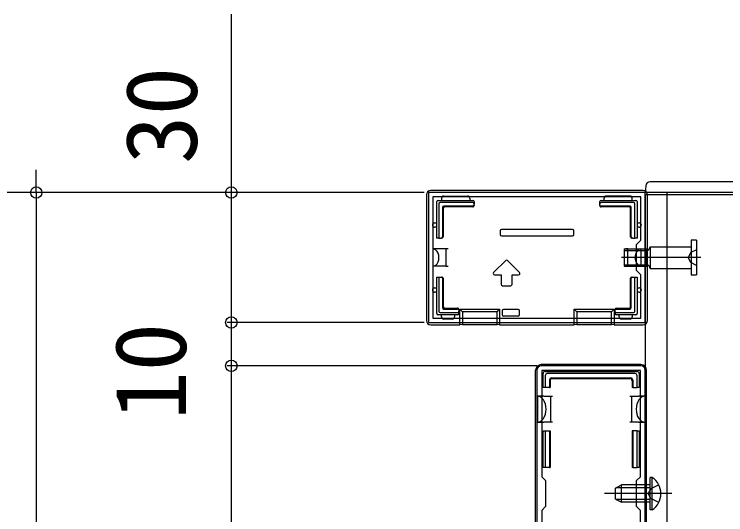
# Model space of a CAD drawing. Units: millimetres, scale not verified. Extents: x -1312 to 1312, y -1953 to 1941.
# Drawn here: x -1128.1 to -963.9, y 1413.1 to 1528.7 of the extents above; entities that cross this region are included whole.
import ezdxf
from ezdxf.enums import TextEntityAlignment as Align

# ---------------------------------------------------------------- set-up
doc = ezdxf.new("R2010")
doc.units = ezdxf.units.MM
doc.header["$LTSCALE"] = 10
for name, color, linetype in [('0-3_YKK_11', 7, 'Continuous'), ('0-4_YKK_12', 2, 'Continuous'), ('0-5_YKK_13', 4, 'Continuous'), ('0-6_YKK_D', 6, 'Continuous')]:
    doc.layers.add(name, color=color, linetype=linetype)
doc.styles.add('ＭＳ ゴシック', font='')
doc.styles.get('ＭＳ ゴシック').set_extended_font_data('MS Gothic')

msp = doc.modelspace()

# ---------------------------------------------------------------- linework, layer by layer
at = {"layer": '0-3_YKK_11'}
for p, q in [((-1007.5, 1446.52), (-1007.5, 1324.52)), ((-983.5, 1447.52), (-1006.5, 1447.52)), ((-982.5, 1324.52), (-982.5, 1446.52))]:
    msp.add_line(p, q, dxfattribs=at)
for points in [[(-1032.5, 1457.52), (-982.5, 1457.52), (-982.5, 1487.52), (-1032.5, 1487.52)], [(-1031.5, 1458.52), (-983.5, 1458.52), (-983.5, 1468.52), (-984.5, 1469.52), (-984.5, 1475.52), (-983.5, 1476.52), (-983.5, 1486.52), (-1031.5, 1486.52)], [(-983.6, 1356.92), (-983.6, 1414.12), (-984.5, 1415.02), (-984.5, 1421.02), (-983.6, 1421.92), (-983.6, 1446.42), (-1006.4, 1446.42), (-1006.4, 1421.92), (-1005.5, 1421.02), (-1005.5, 1415.02), (-1006.4, 1414.12), (-1006.4, 1356.92), (-1005.5, 1356.02), (-1005.5, 1350.02), (-1006.4, 1349.12), (-1006.4, 1324.62), (-983.6, 1324.62), (-983.6, 1349.12), (-984.5, 1350.02), (-984.5, 1356.02)]]:
    msp.add_lwpolyline(points, close=True, dxfattribs=at)
for centre, start, end in [((-1006.5, 1446.52), 90, 180), ((-983.5, 1446.52), 0, 90)]:
    msp.add_arc(centre, 1, start, end, dxfattribs=at)
at = {"layer": '0-4_YKK_12'}
for p, q in [((-977.5, 1487.52), (-977.5, 362.02)), ((-927.5, 1487.52), (-977.5, 1487.52))]:
    msp.add_line(p, q, dxfattribs=at)
msp.add_lwpolyline([(-982.5, 801.52), (-946, 801.52), (-946, 1487.02), (-982.5, 1487.02)], close=True, dxfattribs=at)
at = {"layer": '0-5_YKK_13'}
for p, q in [((-982.4, 1489.08), (-982.5, 1487.52)), ((-928.29, 1490.02), (-981.41, 1490.02)), ((-983, 1488.02), (-1032, 1488.02)), ((-927.2, 1487.52), (-982.5, 1487.52)), ((-1033, 1487.02), (-1033, 1458.01)), ((-1030.3, 1485.72), (-1022.3, 1485.72)), ((-1029.5, 1486.22), (-1029.5, 1485.72)), ((-1029, 1486.72), (-1023.5, 1486.72)), ((-1023, 1486.22), (-1023, 1485.72)), ((-992.7, 1485.72), (-984.7, 1485.72)), ((-992, 1485.72), (-992, 1486.22)), ((-986, 1486.72), (-991.5, 1486.72)), ((-985.5, 1485.72), (-985.5, 1486.22)), ((-982, 1458.01), (-982, 1487.02)), ((-1030.6, 1477.02), (-1030.6, 1485.42)), ((-1030.1, 1484.92), (-1030.1, 1477.02)), ((-1022.3, 1485.22), (-1029.8, 1485.22)), ((-1029.27, 1484.09), (-1029.27, 1477.32)), ((-1029.1, 1483.92), (-1029.1, 1477.32)), ((-1022.3, 1484.39), (-1028.97, 1484.39)), ((-1022.3, 1484.22), (-1028.8, 1484.22)), ((-1022, 1485.42), (-1022, 1484.91)), ((-1022, 1484.69), (-1022, 1484.91)), ((-1022, 1484.69), (-1022, 1484.52)), ((-993, 1484.91), (-993, 1485.42)), ((-993, 1484.69), (-993, 1484.91)), ((-993, 1484.52), (-993, 1484.69)), ((-985.2, 1485.22), (-992.7, 1485.22)), ((-986.03, 1484.39), (-992.7, 1484.39)), ((-986.2, 1484.22), (-992.7, 1484.22)), ((-985.9, 1477.32), (-985.9, 1483.92)), ((-985.73, 1477.32), (-985.73, 1484.09)), ((-984.9, 1477.02), (-984.9, 1484.92)), ((-1031.1, 1480.52), (-1030.6, 1480.52)), ((-1030.6, 1479.52), (-1031.1, 1479.52)), ((-999.3, 1479.02), (-1015.7, 1479.02)), ((-984.4, 1480.52), (-983.9, 1480.52)), ((-983.9, 1479.52), (-984.4, 1479.52)), ((-1016, 1478.72), (-1016, 1477.82)), ((-1015.7, 1477.52), (-999.3, 1477.52)), ((-999, 1477.82), (-999, 1478.72)), ((-1030.1, 1477.02), (-1030.6, 1477.02)), ((-1030.6, 1477.02), (-1030.6, 1477.02)), ((-1030.1, 1477.02), (-1029.57, 1477.02)), ((-1029.4, 1477.02), (-1029.57, 1477.02)), ((-985.43, 1477.02), (-985.6, 1477.02)), ((-985.43, 1477.02), (-984.9, 1477.02)), ((-984.4, 1477.02), (-984.9, 1477.02)), ((-971.9, 1476.52), (-971.9, 1468.52)), ((-970.7, 1476.52), (-971.9, 1476.52)), ((-970.7, 1476.52), (-970.7, 1468.52)), ((-1031.5, 1474.52), (-1031.5, 1470.52)), ((-1030, 1474.52), (-1031.5, 1474.52)), ((-1028.5, 1474.52), (-1030, 1474.52)), ((-1028.5, 1474.52), (-1028.5, 1470.52)), ((-1028, 1474.52), (-1028.5, 1474.52)), ((-987.4, 1474.52), (-987.4, 1470.52)), ((-987.4, 1474.52), (-982.2, 1474.52)), ((-987.4, 1474.17), (-982.2, 1474.17)), ((-986.5, 1474.52), (-987, 1474.52)), ((-983.5, 1474.52), (-983.5, 1470.52)), ((-982.2, 1470.52), (-982.2, 1474.52)), ((-981.4, 1475.02), (-971.9, 1475.02)), ((-981.4, 1475.02), (-981.4, 1470.02)), ((-970.7, 1474.32), (-972.03, 1473.66)), ((-969.67, 1472.52), (-988, 1472.52)), ((-972.03, 1473.66), (-972.63, 1472.52)), ((-972.03, 1471.37), (-972.63, 1472.52)), ((-1014.71, 1471.8), (-1017.49, 1469.03)), ((-1011.51, 1469.03), (-1014.29, 1471.8)), ((-987.4, 1470.87), (-982.2, 1470.87)), ((-970.7, 1470.72), (-972.03, 1471.37)), ((-1028.5, 1470.52), (-1028, 1470.52)), ((-987.4, 1470.52), (-982.2, 1470.52)), ((-987, 1470.52), (-986.5, 1470.52)), ((-986.5, 1470.52), (-985, 1470.52)), ((-985, 1470.52), (-983.5, 1470.52)), ((-981.4, 1470.02), (-971.9, 1470.02)), ((-1030.6, 1468.02), (-1030.1, 1468.02)), ((-1030.1, 1468.02), (-1030.1, 1460.11)), ((-1030.1, 1468.02), (-1029.57, 1468.02)), ((-1029.57, 1468.02), (-1029.4, 1468.02)), ((-1029.27, 1467.72), (-1029.27, 1460.94)), ((-1029.1, 1467.72), (-1029.1, 1461.12)), ((-1013.25, 1466.32), (-1013.25, 1468.52)), ((-1013.25, 1468.52), (-1011.72, 1468.52)), ((-985.9, 1461.12), (-985.9, 1467.72)), ((-985.73, 1460.94), (-985.73, 1467.72)), ((-985.6, 1468.02), (-985.43, 1468.02)), ((-985.43, 1468.02), (-984.9, 1468.02)), ((-984.9, 1460.11), (-984.9, 1468.02)), ((-984.9, 1468.02), (-984.4, 1468.02)), ((-984.4, 1468.02), (-984.4, 1459.62)), ((-984.4, 1468.02), (-984.4, 1468.02)), ((-971.9, 1468.52), (-970.7, 1468.52)), ((-1015.45, 1466.02), (-1013.55, 1466.02)), ((-1031.1, 1465.52), (-1030.6, 1465.52)), ((-1030.6, 1464.52), (-1031.1, 1464.52)), ((-984.4, 1465.52), (-983.9, 1465.52)), ((-983.9, 1464.52), (-984.4, 1464.52)), ((-1025.8, 1459.32), (-1030.3, 1459.32)), ((-1029.8, 1459.82), (-1025.8, 1459.82)), ((-1029.5, 1458.82), (-1029.5, 1459.32)), ((-1028.97, 1460.64), (-1025.8, 1460.64)), ((-1028.8, 1460.82), (-1025.8, 1460.82)), ((-1026.5, 1459.32), (-1026.5, 1458.82)), ((-1025.5, 1460.52), (-1025.5, 1460.34)), ((-1025.5, 1460.34), (-1025.5, 1460.12)), ((-1025.5, 1460.12), (-1025.5, 1459.62)), ((-1025.28, 1460.59), (-1016.12, 1460.59)), ((-1025.28, 1457.02), (-1025.28, 1460.59)), ((-1024.7, 1460.02), (-1025.28, 1460.59)), ((-1024.7, 1460.02), (-1024.7, 1457.08)), ((-1016.7, 1460.02), (-1024.7, 1460.02)), ((-1016.7, 1460.02), (-1016.12, 1460.59)), ((-1016.7, 1457.08), (-1016.7, 1460.02)), ((-1016.12, 1460.59), (-1016.12, 1457.02)), ((-1015.5, 1460.22), (-1015.5, 1459.32)), ((-1011.8, 1460.52), (-1015.2, 1460.52)), ((-1011.5, 1459.32), (-1011.5, 1460.22)), ((-998.88, 1460.59), (-989.72, 1460.59)), ((-998.88, 1457.02), (-998.88, 1460.59)), ((-990.3, 1460.02), (-998.3, 1460.02)), ((-989.72, 1460.59), (-990.3, 1460.02)), ((-990.3, 1457.08), (-990.3, 1460.02)), ((-989.5, 1460.34), (-989.5, 1460.52)), ((-989.5, 1460.34), (-989.5, 1460.12)), ((-989.5, 1459.62), (-989.5, 1460.12)), ((-989.2, 1460.82), (-986.2, 1460.82)), ((-989.2, 1460.64), (-986.03, 1460.64)), ((-989.2, 1459.82), (-985.2, 1459.82)), ((-984.7, 1459.32), (-989.2, 1459.32)), ((-988.5, 1458.82), (-988.5, 1459.32)), ((-985.5, 1459.32), (-985.5, 1458.82)), ((-1027, 1458.32), (-1029, 1458.32)), ((-1015.13, 1459.02), (-1015.2, 1459.02)), ((-1011.87, 1459.02), (-1015.13, 1459.02)), ((-1011.8, 1459.02), (-1011.87, 1459.02)), ((-986, 1458.32), (-988, 1458.32)), ((-1032, 1457.02), (-1025.28, 1457.02)), ((-1024.7, 1457.08), (-1025.28, 1457.02)), ((-1024.7, 1457.08), (-1016.7, 1457.08)), ((-1016.12, 1457.02), (-1016.7, 1457.08)), ((-1016.12, 1457.02), (-998.88, 1457.02)), ((-998.3, 1457.08), (-990.3, 1457.08)), ((-989.72, 1457.02), (-983, 1457.02)), ((-983.5, 1447.82), (-1006.5, 1447.82)), ((-1007.8, 1324.51), (-1007.8, 1446.52)), ((-1005.6, 1446.22), (-984.4, 1446.22)), ((-982.2, 1324.51), (-982.2, 1446.52)), ((-1005.6, 1445.22), (-1005.6, 1442.52)), ((-984.89, 1445.72), (-1005.11, 1445.72)), ((-1004.1, 1444.72), (-985.9, 1444.72)), ((-1003.95, 1444.57), (-986.05, 1444.57)), ((-984.4, 1442.52), (-984.4, 1445.22)), ((-983.9, 1445.72), (-983.9, 1442.52)), ((-1004.45, 1444.07), (-1004.45, 1442.52)), ((-985.55, 1444.07), (-985.55, 1442.52)), ((-985.4, 1444.22), (-985.4, 1442.52)), ((-1004.6, 1442.52), (-1004.45, 1442.52)), ((-985.4, 1442.52), (-985.55, 1442.52)), ((-985.4, 1442.52), (-984.4, 1442.52)), ((-983.9, 1442.52), (-984.4, 1442.52)), ((-1005.9, 1440.52), (-1007.4, 1440.52)), ((-1007.4, 1440.52), (-1007.4, 1434.52)), ((-1004.4, 1440.52), (-1003.9, 1440.52)), ((-986.1, 1440.52), (-985.6, 1440.52)), ((-982.6, 1440.52), (-984.1, 1440.52)), ((-982.6, 1440.52), (-982.6, 1434.52)), ((-1007.4, 1434.52), (-1005.9, 1434.52)), ((-1003.9, 1434.52), (-1004.4, 1434.52)), ((-985.6, 1434.52), (-986.1, 1434.52)), ((-984.1, 1434.52), (-982.6, 1434.52)), ((-1005.6, 1432.52), (-1005.6, 1424.02)), ((-1005.6, 1432.52), (-1004.6, 1432.52)), ((-1004.6, 1432.52), (-1004.6, 1424.02)), ((-985.55, 1432.52), (-985.55, 1424.02)), ((-985.4, 1432.52), (-985.55, 1432.52)), ((-984.4, 1432.52), (-985.4, 1432.52)), ((-1005.6, 1424.02), (-1006.1, 1424.02)), ((-1004.6, 1424.02), (-1005.6, 1424.02)), ((-1004.6, 1424.02), (-1004.45, 1424.02)), ((-985.4, 1424.02), (-984.4, 1424.02)), ((-981.4, 1414.27), (-981.4, 1421.77)), ((-989.4, 1419.32), (-988, 1420.02)), ((-981.4, 1420.02), (-988, 1420.02)), ((-989.4, 1416.72), (-989.4, 1419.32)), ((-981.4, 1419.36), (-989.31, 1419.36)), ((-976.4, 1418.02), (-991.9, 1418.02)), ((-989.4, 1416.72), (-988, 1416.02)), ((-981.4, 1416.67), (-989.31, 1416.67)), ((-980.89, 1414.27), (-981.4, 1414.27))]:
    msp.add_line(p, q, dxfattribs=at)
for points in [[(-984.4, 1485.42), (-984.4, 1477.02), (-984.4, 1477.02)], [(-986.5, 1470.52), (-986.5, 1474.52), (-985, 1474.52), (-983.5, 1474.52)], [(-1028.5, 1470.52), (-1030, 1470.52), (-1031.5, 1470.52)], [(-1030.6, 1459.62), (-1030.6, 1468.02), (-1030.6, 1468.02)], [(-1017.28, 1468.52), (-1015.75, 1468.52), (-1015.75, 1466.32)], [(-998.88, 1460.59), (-998.3, 1460.02), (-998.3, 1457.08), (-998.88, 1457.02)], [(-989.72, 1460.59), (-989.72, 1457.02), (-990.3, 1457.08)], [(-1005.6, 1442.52), (-1006.1, 1442.52), (-1006.1, 1445.72)], [(-1004.6, 1444.22), (-1004.6, 1442.52), (-1005.6, 1442.52)], [(-1005.9, 1440.52), (-1004.4, 1440.52), (-1004.4, 1437.52)], [(-985.6, 1437.52), (-985.6, 1440.52), (-984.1, 1440.52)], [(-1004.4, 1437.52), (-1004.4, 1434.52), (-1005.9, 1434.52)], [(-984.1, 1434.52), (-985.6, 1434.52), (-985.6, 1437.52)], [(-1006.1, 1424.02), (-1006.1, 1432.52), (-1005.6, 1432.52)], [(-1004.6, 1432.52), (-1004.45, 1432.52), (-1004.45, 1424.02)], [(-985.4, 1432.52), (-985.4, 1424.02), (-985.55, 1424.02)], [(-980.89, 1414.27), (-980.89, 1421.77), (-981.4, 1421.77)], [(-981.4, 1416.02), (-988, 1416.02), (-988, 1420.02)], [(-979.39, 1420.07), (-981.25, 1419.16), (-981.86, 1418.02)], [(-979.39, 1415.97), (-981.25, 1416.87), (-981.86, 1418.02)]]:
    msp.add_lwpolyline(points, dxfattribs=at)
msp.add_lwpolyline([(-984.4, 1424.02), (-984.4, 1432.52), (-983.9, 1432.52), (-983.9, 1424.02)], close=True, dxfattribs=at)
for centre, radius, start, end in [((-981.41, 1489.02), 1, 90, 176.5), ((-1030.3, 1485.42), 0.3, 90, 180), ((-1029, 1486.22), 0.5, 90, 180), ((-1023.5, 1486.22), 0.5, 0, 90), ((-1022.3, 1485.42), 0.3, 0, 90), ((-992.7, 1485.42), 0.3, 90, 180), ((-991.5, 1486.22), 0.5, 90, 180), ((-986, 1486.22), 0.5, 0, 90), ((-984.7, 1485.42), 0.3, 0, 90), ((-1031.1, 1480.02), 0.5, 90, 180), ((-1031.1, 1480.02), 0.5, 180, 270), ((-983.9, 1480.02), 0.5, 0, 90), ((-983.9, 1480.02), 0.5, 270, 0), ((-981.89, 1474.77), 0.4, 218.6822, 328.5991), ((-982.35, 1475.1), 0.95, 279.0802, 313.4944), ((-982.44, 1475.09), 1.04, 328.9011, 355.6908), ((-1014.5, 1471.59), 0.3, 45, 135), ((-982.35, 1469.93), 0.95, 46.5056, 80.9198), ((-981.89, 1470.27), 0.4, 31.4009, 141.3178), ((-982.44, 1469.94), 1.04, 4.3092, 31.0989), ((-1017.28, 1468.82), 0.3, 135, 270), ((-1011.72, 1468.82), 0.3, 270, 45), ((-1015.45, 1466.32), 0.3, 180, 270), ((-1013.55, 1466.32), 0.3, 270, 0), ((-1031.1, 1465.02), 0.5, 90, 180), ((-1031.1, 1465.02), 0.5, 180, 270), ((-983.9, 1465.02), 0.5, 0, 90), ((-983.9, 1465.02), 0.5, 270, 0), ((-1030.3, 1459.62), 0.3, 180, 270), ((-1025.8, 1459.62), 0.3, 270, 0), ((-989.2, 1459.62), 0.3, 180, 270), ((-984.7, 1459.62), 0.3, 270, 0), ((-1029, 1458.82), 0.5, 180, 270), ((-1027, 1458.82), 0.5, 270, 0), ((-988, 1458.82), 0.5, 180, 270), ((-986, 1458.82), 0.5, 270, 0), ((-1005.6, 1445.72), 0.5, 90.7744, 179.2256), ((-1005.6, 1445.72), 0.5, 90, 90.7744), ((-984.4, 1445.72), 0.5, 89.2256, 90), ((-984.4, 1445.72), 0.5, 0.7744, 89.2256), ((-1005.6, 1445.72), 0.5, 179.2256, 180), ((-984.4, 1445.72), 0.5, 0, 0.7744), ((-1006.1, 1443.52), 0.3, 90, 270), ((-983.9, 1443.52), 0.3, 270, 90), ((-1006.1, 1431.52), 0.3, 90, 270), ((-983.9, 1431.52), 0.3, 270, 90), ((-983.43, 1418.02), 4.53, 304.0667, 55.9333)]:
    msp.add_arc(centre, radius, start, end, dxfattribs=at)
for centre, major_axis, ratio, start_param, end_param in [((-1032, 1487.01), (-0.71, 0.71), 0.99628, 5.499651, 7.06672), ((-983, 1487.01), (0.71, 0.71), 0.99628, 5.499651, 7.06672), ((-1029.8, 1484.91), (0.218, -0.218), 0.973329, 2.36971, 3.913476), ((-1028.97, 1484.09), (-0.212, 0.212), 0.999924, 5.497825, 7.068545), ((-1028.8, 1483.92), (-0.212, 0.212), 0.999924, 5.497825, 7.068545), ((-1022.3, 1484.91), (0, -0.304), 0.986394, 1.570796, 3.141593), ((-1022.3, 1484.69), (0, -0.3), 0.999962, 6.283185, 7.853982), ((-1022.3, 1484.52), (0, -0.3), 0.999962, 6.283185, 7.853982), ((-992.7, 1484.91), (0, 0.304), 0.986394, 0, 1.570796), ((-992.7, 1484.69), (0, 0.3), 0.999962, 1.570796, 3.141593), ((-992.7, 1484.52), (0, 0.3), 0.999962, 1.570796, 3.141593), ((-986.2, 1483.92), (0.212, 0.212), 0.999924, 5.497825, 7.068545), ((-986.03, 1484.09), (0.212, 0.212), 0.999924, 5.497825, 7.068545), ((-985.2, 1484.91), (-0.218, -0.218), 0.973329, 2.36971, 3.913476), ((-1015.7, 1478.72), (-0.212, 0.212), 0.999924, 5.497825, 7.068545), ((-999.3, 1478.72), (0.212, 0.212), 0.999924, 5.497825, 7.068545), ((-1015.7, 1477.82), (-0.212, -0.212), 0.999924, 5.497825, 7.068545), ((-999.3, 1477.82), (0.212, -0.212), 0.999924, 5.497825, 7.068545), ((-1029.57, 1477.32), (0.3, 0), 0.999962, 4.712389, 6.283185), ((-1029.4, 1477.32), (0.3, 0), 0.999962, 4.712389, 6.283185), ((-985.6, 1477.32), (0.3, 0), 0.999962, 3.141593, 4.712389), ((-985.43, 1477.32), (0.3, 0), 0.999962, 3.141593, 4.712389), ((-1031.5, 1472.52), (0, -2), 0.700208, 6.283185, 9.424778), ((-983.5, 1472.52), (0, -2), 0.700208, 3.141593, 6.283185), ((-1029.57, 1467.72), (-0.3, 0), 0.999962, 3.141593, 4.712389), ((-1029.4, 1467.72), (-0.3, 0), 0.999962, 3.141593, 4.712389), ((-985.6, 1467.72), (-0.3, 0), 0.999962, 4.712389, 6.283185), ((-985.43, 1467.72), (-0.3, 0), 0.999962, 4.712389, 6.283185), ((-1028.97, 1460.94), (-0.212, -0.212), 0.999924, 5.497825, 7.068545), ((-1028.8, 1461.12), (-0.212, -0.212), 0.999924, 5.497825, 7.068545), ((-986.2, 1461.12), (0.212, -0.212), 0.999924, 5.497825, 7.068545), ((-986.03, 1460.94), (0.212, -0.212), 0.999924, 5.497825, 7.068545), ((-1029.8, 1460.12), (0.218, 0.218), 0.973329, 2.36971, 3.913476), ((-1025.8, 1460.52), (0, -0.3), 0.999962, 1.570796, 3.141593), ((-1025.8, 1460.34), (0, -0.3), 0.999962, 1.570796, 3.141593), ((-1025.8, 1460.12), (0, -0.304), 0.986394, 6.283185, 7.853982), ((-1015.2, 1460.22), (-0.212, 0.212), 0.999924, 5.497825, 7.068545), ((-1015.2, 1459.32), (0.3, 0), 0.999962, 3.141593, 4.712389), ((-1011.8, 1460.22), (0.212, 0.212), 0.999924, 5.497825, 7.068545), ((-1011.8, 1459.32), (-0.3, 0), 0.999962, 1.570796, 3.141593), ((-989.2, 1460.52), (0, 0.3), 0.999962, 0, 1.570796), ((-989.2, 1460.34), (0, 0.3), 0.999962, 0, 1.570796), ((-989.2, 1460.12), (0, 0.304), 0.986394, 1.570796, 3.141593), ((-985.2, 1460.12), (-0.218, 0.218), 0.973329, 2.36971, 3.913476), ((-1032, 1458.02), (-0.71, -0.71), 0.99628, 5.499651, 7.06672), ((-983, 1458.02), (0.71, -0.71), 0.99628, 5.499651, 7.06672), ((-1006.5, 1446.51), (-0.923, 0.923), 0.99628, 5.499651, 7.06672), ((-983.5, 1446.51), (0.923, 0.923), 0.99628, 5.499651, 7.06672), ((-1005.09, 1445.21), (-0.363, 0.363), 0.973329, 5.511302, 7.055068), ((-1004.1, 1444.22), (-0.354, 0.354), 0.999924, 5.497825, 7.068545), ((-1003.95, 1444.07), (-0.354, 0.354), 0.999924, 5.497825, 7.068545), ((-986.05, 1444.07), (0.354, 0.354), 0.999924, 5.497825, 7.068545), ((-985.9, 1444.22), (0.354, 0.354), 0.999924, 5.497825, 7.068545), ((-984.91, 1445.21), (0.363, 0.363), 0.973329, 5.511302, 7.055068), ((-1007.4, 1437.52), (0, 3), 0.666667, 4.712389, 6.283185), ((-982.6, 1437.52), (0, 3), 0.666667, 0, 1.570796), ((-1007.4, 1437.52), (0, 3), 0.666667, 3.141593, 4.712389), ((-982.6, 1437.52), (0, 3), 0.666667, 1.570796, 3.141593)]:
    msp.add_ellipse(centre, major_axis=major_axis, ratio=ratio, start_param=start_param, end_param=end_param, dxfattribs=at)
at = {"layer": '0-6_YKK_D'}
for p, q in [((-1123, 1487.52), (-1123, 1492.77)), ((-1033.5, 1487.52), (-1214, 1487.52)), ((-1033.5, 1487.52), (-1169, 1487.52)), ((-1033.5, 1487.52), (-1124, 1487.52)), ((-1033.5, 1487.52), (-1124, 1487.52)), ((-1123, 1487.52), (-1123, 1185.67)), ((-1033.5, 1487.52), (-1079, 1487.52)), ((-1033.5, 1457.52), (-1079, 1457.52)), ((-1044.5, 1457.52), (-1079, 1457.52)), ((-1078, 1447.52), (-1078, 1457.52)), ((-1007.5, 1447.52), (-1079, 1447.52)), ((-1007.5, 1447.52), (-1079, 1447.52)), ((-1078, 1323.52), (-1078, 1447.52))]:
    msp.add_line(p, q, dxfattribs=at)
msp.add_lwpolyline([(-1078, 1457.52), (-1078, 1487.52), (-1078, 1528.68)], dxfattribs=at)
for centre in [(-1123, 1487.52), (-1123, 1487.52), (-1078, 1487.52), (-1078, 1457.52), (-1078, 1457.52), (-1078, 1447.52), (-1078, 1447.52)]:
    msp.add_circle(centre, 1.31, dxfattribs=at)

# ---------------------------------------------------------------- texts
at = {"layer": '0-6_YKK_D', "style": 'ＭＳ ゴシック'}
for s, p in [('30', (-1081, 1494.1)), ('10', (-1083.5, 1435))]:
    msp.add_text(s, height=16.5, rotation=90, dxfattribs=at).set_placement(p, align=Align.BOTTOM_LEFT)

doc.saveas('drawing.dxf')
